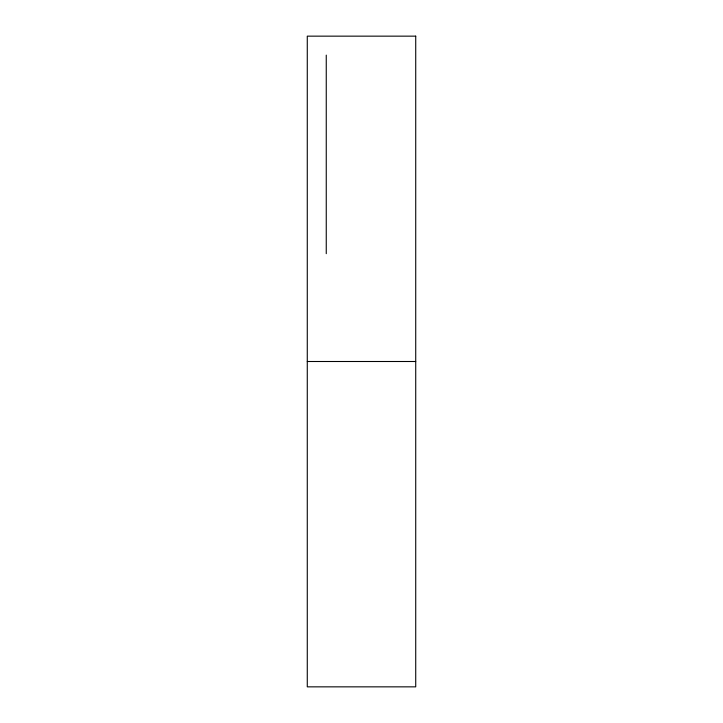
<?xml version="1.0" encoding="UTF-8"?>
<svg xmlns="http://www.w3.org/2000/svg" width="723" height="723" viewBox="0 0 723 723"><rect width="100%" height="100%" fill="white"/><g stroke="black" fill="none" stroke-linecap="round" stroke-linejoin="round"><path stroke-width="1.08" d="M307.275 361.5L415.725 361.5M326.254 55.129L326.254 253.674M415.725 36.15L307.275 36.15L307.275 686.85L415.725 686.85L415.725 36.15"/></g></svg>
